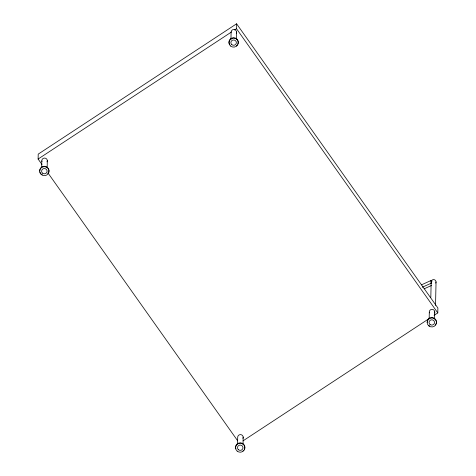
<?xml version="1.0" encoding="UTF-8"?>
<svg xmlns="http://www.w3.org/2000/svg" width="476" height="476" viewBox="0 0 476 476"><rect width="100%" height="100%" fill="white"/><g stroke="black" fill="none" stroke-linecap="round" stroke-linejoin="round"><path stroke-width="0.71" d="M41.971 164.488L38.11 159.038L38.211 154.129L236.596 23.8L437.89 308.002L437.789 312.91L434.07 315.35M41.692 167.368L41.828 160.912M47.154 167.695L47.302 160.519M230.949 39.538L231.098 32.368A2.749 2.648 1.2 0 1 234.341 29.572A2.749 2.648 1.2 0 1 236.31 33.32M437.789 312.91L236.495 28.709L236.596 23.8M236.423 39.145L236.572 31.975M237.566 443.912L237.702 437.456A2.749 2.648 1.2 0 1 240.945 434.659A2.749 2.648 1.2 0 1 242.915 438.408M243.028 444.239L243.176 437.063M429.162 318.646L429.292 312.191M430.828 297.381L431.155 281.947M434.618 318.974L434.772 311.798M435.546 305.437L436.04 281.923M432.083 281.126L431.345 280.596L430.703 280.804L431.488 283.125A196.588 42.769 -35.3 0 0 422.254 287.248M38.11 159.038L231.532 31.963M234.632 29.928L236.495 28.709M243.123 440.794L429.733 318.2M421.462 284.85L430.828 280.596M424.14 288.831L431.494 285.487M47.981 172.972L237.685 440.812M431.488 283.125A2.445 2.356 1.2 0 1 433.582 279.585A2.445 2.356 1.2 0 1 435.718 283.107M429.441 312.869A2.749 2.648 1.2 0 1 432.184 309.352A2.749 2.648 1.2 0 1 434.505 313.143M427.168 322.371A4.665 4.498 1.2 0 1 433.273 317.766A4.665 4.498 1.2 0 1 435.362 324.971M429.804 326.09A4.665 4.498 1.2 0 1 428.781 325.447M229.771 44.744A4.665 4.498 1.2 0 1 233.27 37.729A4.665 4.498 1.2 0 1 237.827 44.167M237.167 45.149A4.665 4.498 1.2 0 1 236.257 45.928M41.977 161.59A2.749 2.648 1.2 0 1 44.714 158.074A2.749 2.648 1.2 0 1 47.041 161.864M39.704 171.092A4.665 4.498 1.2 0 1 45.809 166.487A4.665 4.498 1.2 0 1 47.898 173.692M42.334 174.805A4.665 4.498 1.2 0 1 39.954 172.241M235.828 448.785A4.665 4.498 1.2 0 1 240.487 442.817A4.665 4.498 1.2 0 1 244.432 449.255M243.766 450.237A4.665 4.498 1.2 0 1 242.861 451.022M430.024 324.453A2.749 2.648 1.2 0 0 434.511 322.942A2.749 2.648 1.2 0 0 430.905 319.955A2.749 2.648 1.2 0 0 430.024 324.453M428.775 325.858A4.665 4.498 1.2 0 0 436.397 323.287A4.665 4.498 1.2 0 0 430.268 318.206A4.665 4.498 1.2 0 0 428.775 325.858M231.83 44.631A2.749 2.648 1.2 0 0 236.316 43.12A2.749 2.648 1.2 0 0 232.704 40.127A2.749 2.648 1.2 0 0 231.83 44.631M230.574 46.029A4.665 4.498 1.2 0 0 238.202 43.465A4.665 4.498 1.2 0 0 232.068 38.377A4.665 4.498 1.2 0 0 230.574 46.029M42.56 173.175A2.749 2.648 1.2 0 0 47.047 171.663A2.749 2.648 1.2 0 0 43.435 168.671A2.749 2.648 1.2 0 0 42.56 173.175M41.305 174.579A4.665 4.498 1.2 0 0 48.933 172.009A4.665 4.498 1.2 0 0 42.804 166.927A4.665 4.498 1.2 0 0 41.305 174.579M238.428 449.719A2.749 2.648 1.2 0 0 242.921 448.208A2.749 2.648 1.2 0 0 239.309 445.221A2.749 2.648 1.2 0 0 238.428 449.719M237.179 451.123A4.665 4.498 1.2 0 0 244.807 448.553A4.665 4.498 1.2 0 0 238.672 443.471A4.665 4.498 1.2 0 0 237.179 451.123"/></g></svg>
